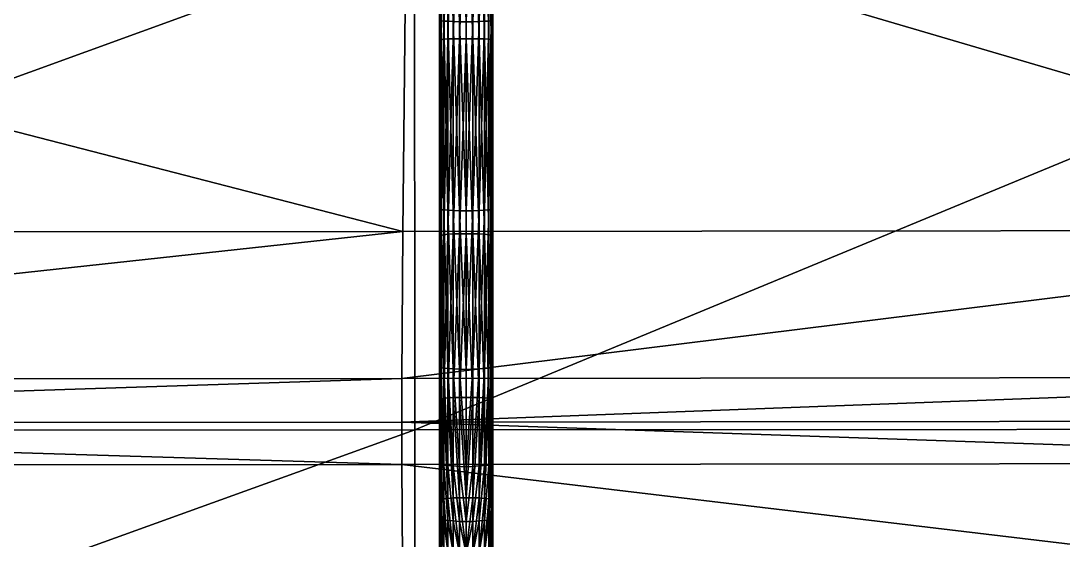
# Model space of a CAD drawing. Header units: centimetres. Extents: x -26.1 to 26.1, y -24.6 to 24.6.
# Drawn here: x 3.809 to 7.774, y 1.459 to 3.433 of the extents above; entities that cross this region are included whole.
import ezdxf

# ---------------------------------------------------------------- set-up
doc = ezdxf.new("R2010")
doc.units = ezdxf.units.CM
doc.layers.get('0').update_dxf_attribs({"true_color": 0x8d073a})

msp = doc.modelspace()

# ---------------------------------------------------------------- meshes
at = {"color": 214, "true_color": 0x911cb1}
mesh = msp.add_polyface(dxfattribs=at)
corners = [(3.2658, 0.6707, -37.6898), (3.1461, 1.4574, -37.3458), (3.1463, 1.455, -36.251), (3.2667, 0.6666, -36.4981), (3.109, 1.4538, -35.215), (3.2263, 0.6627, -35.3713), (3.0618, 2.6372, -37.0099), (3.0223, 4.3257, -36.7438), (3.0223, 4.3253, -35.8644), (3.0618, 2.6361, -36.0225), (2.9918, 4.3264, -35.0303), (3.0281, 2.6364, -35.0873), (2.8979, 4.3311, -34.2898), (2.9243, 2.6397, -34.2593), (2.9941, 1.4537, -34.2996), (3.1015, 0.6556, -34.3769), (2.7499, 1.4562, -33.5592), (3.0361, 6.6385, -36.6095), (3.0361, 6.6386, -35.8286), (3.0077, 6.6403, -35.0863), (2.9199, 6.646, -34.4248), (13.3301, 1.1504, -35.9163), (13.3254, 1.148, -36.6099), (10.7913, 0.4914, -36.6095), (13.3413, 1.1255, -35.252), (10.7913, 0.4913, -35.8285), (13.3665, 1.043, -34.6507), (13.4206, 0.8633, -34.1491), (15.9466, 1.5631, -34.4702), (15.8973, 1.746, -34.9557), (15.8531, 1.8499, -36.1289), (15.8732, 1.8296, -35.5248), (2.9589, 1.4349, -36.2549), (2.9589, 1.4349, -37.3458), (3.0822, 0.6276, -37.6898), (2.922, 1.4359, -35.2321), (3.0822, 0.6276, -36.5019), (3.0418, 0.6269, -35.3883), (2.8735, 2.6277, -36.0264), (2.8735, 2.6277, -37.0099), (2.8403, 2.6291, -35.1044), (2.9206, 0.6249, -34.423), (2.8112, 1.4387, -34.3457), (15.9412, 1.5698, -35.0097), (13.4094, 0.866, -34.7022), (13.3886, 0.9438, -35.2714), (15.9051, 1.6686, -36.1327), (13.3787, 0.9682, -35.9204), (13.3743, 0.9658, -36.6094), (15.923, 1.6487, -35.5453), (2.8338, 4.3238, -36.7438), (15.8873, 1.6591, -36.746)]
mesh.append_faces([[corners[k] for k in face] for face in [(0, 1, 2), (2, 3, 0), (3, 2, 4), (4, 5, 3), (6, 7, 8), (8, 9, 6), (9, 8, 10), (10, 11, 9), (1, 6, 9), (9, 2, 1), (2, 9, 11), (11, 4, 2), (12, 13, 11), (11, 10, 12), (13, 14, 4), (4, 11, 13), (15, 14, 16), (14, 15, 5), (5, 4, 14), (7, 17, 18), (18, 8, 7), (19, 10, 8), (20, 12, 10), (21, 22, 23), (24, 21, 25), (26, 27, 28), (24, 26, 29), (22, 21, 30), (21, 24, 31), (32, 33, 34), (35, 32, 36), (36, 37, 35), (38, 39, 33), (33, 32, 38), (32, 35, 40), (37, 41, 42), (42, 35, 37), (43, 44, 45), (46, 47, 48), (49, 45, 47), (34, 33, 1), (1, 0, 34), (39, 50, 7), (7, 6, 39), (33, 39, 6), (6, 1, 33), (17, 7, 50), (51, 48, 22)]], dxfattribs={"vtx2": -1, "color": 214})
at = {"color": 173, "true_color": 0x5858e1}
mesh = msp.add_polyface(dxfattribs=at)
corners = [(9.888, -3.734, -3.7893), (9.8879, -1.8673, -3.8675), (13.1943, -1.8645, -3.7645), (9.8874, 0.0023, -3.9629), (13.1939, 0.0045, -3.8636), (9.8863, 1.88, -4.0727), (13.1931, 1.8814, -3.981), (9.8847, 3.771, -4.194), (13.1917, 3.7715, -4.115), (9.8826, 5.6145, -4.3054), (13.19, 5.6141, -4.242), (5.2742, -0.1236, -3.2741), (9.8313, -0.1189, -3.1445), (9.8099, 1.2043, -3.2448), (5.2621, 1.1995, -3.3697), (0.0923, -0.1263, -3.3464), (0.0923, 1.1969, -3.4393), (0.0923, -1.8371, -3.2645), (5.2823, -1.8345, -3.1897), (9.8456, -1.8298, -3.0554), (5.308, -0.0005, -4.0921), (5.3074, 1.8781, -4.192), (5.3083, -1.8708, -4.0016), (0.0923, -1.8728, -4.0764), (0.0923, -0.0021, -4.1641), (0.0923, 1.8771, -4.2585), (13.1553, -1.8263, -2.9519), (9.8307, -3.5399, -2.9857), (13.1137, 1.208, -3.1484), (13.1388, -0.1152, -3.0445), (13.141, 3.98, -3.3176), (9.8342, 3.9754, -3.3954), (9.8108, 2.6376, -3.3327), (5.2586, 2.0734, -3.489), (9.8035, 2.0788, -3.3684), (5.2627, 2.6317, -3.4475), (0.0923, 2.0704, -3.5562), (0.0923, 2.6283, -3.5115), (0.0923, 1.9048, -3.596), (5.2589, 1.9074, -3.5279), (9.8038, 1.9121, -3.4059), (13.105, 1.7545, -3.2535), (9.8033, 1.751, -3.3483), (13.1048, 1.9157, -3.3117), (13.1052, 2.0827, -3.2754), (13.1144, 2.6421, -3.2441), (5.2738, -3.5443, -3.1214), (0.0923, 5.6358, -3.6237), (0.0923, 3.9661, -3.5527), (5.276, 3.9694, -3.4964), (5.2857, 5.639, -3.5775), (5.3063, 3.7703, -4.2968), (0.0923, 3.77, -4.3541), (5.305, 5.6149, -4.3878), (0.0923, 5.6152, -4.4339), (5.2585, 1.7463, -3.4712), (0.0923, 1.7437, -3.5397)]
mesh.append_faces([[corners[k] for k in face] for face in [(0, 1, 2), (1, 3, 4), (3, 5, 6), (5, 7, 8), (7, 9, 10), (11, 12, 13), (13, 14, 11), (15, 11, 14), (14, 16, 15), (11, 15, 17), (17, 18, 11), (12, 11, 18), (18, 19, 12), (20, 21, 5), (5, 3, 20), (22, 20, 3), (3, 1, 22), (20, 22, 23), (23, 24, 20), (21, 20, 24), (24, 25, 21), (26, 19, 27), (28, 13, 12), (29, 12, 19), (30, 31, 32), (33, 34, 32), (32, 35, 33), (36, 33, 35), (35, 37, 36), (33, 36, 38), (38, 39, 33), (34, 33, 39), (39, 40, 34), (41, 42, 13), (42, 41, 43), (43, 40, 42), (34, 44, 45), (45, 32, 34), (44, 34, 40), (40, 43, 44), (46, 18, 17), (27, 19, 18), (47, 48, 49), (35, 49, 48), (48, 37, 35), (49, 35, 32), (32, 31, 49), (50, 49, 31), (51, 21, 25), (25, 52, 51), (53, 51, 52), (52, 54, 53), (51, 53, 9), (9, 7, 51), (21, 51, 7), (7, 5, 21), (55, 39, 38), (38, 56, 55), (14, 55, 56), (56, 16, 14), (55, 14, 13), (13, 42, 55), (39, 55, 42), (42, 40, 39)]], dxfattribs={"vtx2": -1, "color": 173})
at = {"color": 224, "true_color": 0x8a086e}
mesh = msp.add_polyface(dxfattribs=at)
corners = [(5.4178, 3.3627, -9.9595), (5.4178, 4.1049, -9.9595), (5.4337, 4.1058, -9.9644), (5.4337, 3.364, -9.9644), (5.4543, 4.1062, -9.9668), (5.4782, 3.3649, -9.9676), (5.4782, 4.1063, -9.9676), (5.5036, 4.1063, -9.9676), (5.4543, 3.3647, -9.9668), (5.4019, 3.4219, -8.6085), (5.4019, 4.1425, -8.6076), (5.4019, 4.1364, -8.7813), (5.4019, 3.4123, -8.7827), (5.4019, 4.1291, -8.9884), (5.4019, 3.3893, -9.2001), (5.4019, 4.1218, -9.1976), (5.4019, 4.1155, -9.3779), (5.4019, 3.4009, -8.9903), (5.4178, 3.432, -8.4045), (5.4178, 4.1489, -8.4044), (5.4083, 4.149, -8.4122), (5.4083, 3.4322, -8.4124), (5.4035, 4.1483, -8.4384), (5.4019, 3.4279, -8.499), (5.4019, 4.1463, -8.4984), (5.4035, 3.4311, -8.4387), (5.4019, 4.7232, -9.8815), (5.4019, 4.1001, -9.882), (5.4019, 4.1006, -9.8354), (5.4019, 4.7234, -9.8344), (5.4019, 4.1019, -9.781), (5.4019, 3.3579, -9.7828), (5.4019, 3.3634, -9.6744), (5.4019, 4.1053, -9.6714), (5.4019, 4.1036, -9.7244), (5.4019, 3.3606, -9.7269), (5.4337, 3.4312, -8.3998), (5.4337, 4.1484, -8.3998), (5.4543, 3.4301, -8.3974), (5.4543, 4.1477, -8.3974), (5.5036, 3.4287, -8.3967), (5.5036, 4.1468, -8.3967), (5.4782, 4.1471, -8.3967), (5.4782, 3.4291, -8.3967), (5.4083, 3.3604, -9.9514), (5.4083, 4.1035, -9.9514), (5.4035, 3.358, -9.9376), (5.4035, 4.1019, -9.9375), (5.4019, 4.7235, -9.915), (5.4019, 4.1007, -9.9152), (5.4019, 3.356, -9.9155), (5.4019, 3.3657, -9.6309), (5.4019, 4.1068, -9.6275), (5.4019, 3.3685, -9.579), (5.4019, 4.1086, -9.5756), (5.4019, 3.3794, -9.3809), (5.4019, 4.1113, -9.4981), (5.4019, 3.3728, -9.5014), (5.529, 4.1063, -9.9676), (5.529, 3.3649, -9.9676), (5.5528, 4.1062, -9.9668), (5.5528, 3.3647, -9.9668), (5.5735, 4.1058, -9.9644), (5.5893, 4.1049, -9.9595), (5.5893, 3.3627, -9.9595), (5.5735, 3.364, -9.9644), (5.6052, 4.1155, -9.3779), (5.6052, 4.1218, -9.1976), (5.6052, 3.3893, -9.2001), (5.6052, 4.1291, -8.9884), (5.6052, 3.4009, -8.9903), (5.6052, 4.1364, -8.7813), (5.6052, 4.1425, -8.6076), (5.6052, 3.4219, -8.6085), (5.6052, 3.4123, -8.7827), (5.6052, 4.1463, -8.4984), (5.6052, 3.4279, -8.499), (5.6036, 4.1483, -8.4384), (5.6036, 3.4311, -8.4387), (5.5989, 4.149, -8.4122), (5.5893, 4.1489, -8.4044), (5.5893, 3.432, -8.4045), (5.5989, 3.4322, -8.4124), (5.6052, 4.1006, -9.8354), (5.6052, 4.1001, -9.882), (5.6052, 4.7232, -9.8815), (5.6052, 3.3559, -9.8366), (5.6052, 4.1019, -9.781), (5.6052, 3.3579, -9.7828), (5.6052, 4.1036, -9.7244), (5.6052, 4.1053, -9.6714), (5.6052, 3.3634, -9.6744), (5.6052, 3.3606, -9.7269), (5.5735, 4.1484, -8.3998), (5.5735, 3.4312, -8.3998), (5.5528, 4.1477, -8.3974), (5.5528, 3.4301, -8.3974), (5.529, 4.1471, -8.3967), (5.529, 3.4291, -8.3967), (5.5989, 4.1035, -9.9514), (5.5989, 3.3604, -9.9514), (5.6036, 4.1019, -9.9375), (5.6036, 3.358, -9.9376), (5.6052, 4.1007, -9.9152), (5.6052, 4.7235, -9.915), (5.6052, 3.356, -9.9155), (5.6052, 4.1068, -9.6275), (5.6052, 3.3657, -9.6309), (5.6052, 4.1086, -9.5756), (5.6052, 3.3685, -9.579), (5.6052, 4.1113, -9.4981), (5.6052, 3.3794, -9.3809), (5.6052, 3.3728, -9.5014)]
mesh.append_faces([[corners[k] for k in face] for face in [(0, 1, 2), (3, 2, 4), (5, 6, 7), (8, 4, 6), (9, 10, 11), (12, 11, 13), (14, 15, 16), (17, 13, 15), (18, 19, 20), (21, 20, 22), (23, 24, 10), (25, 22, 24), (26, 27, 28), (29, 28, 30), (31, 30, 28), (32, 33, 34), (35, 34, 30), (36, 37, 19), (38, 39, 37), (40, 41, 42), (43, 42, 39), (44, 45, 1), (46, 47, 45), (48, 49, 27), (50, 49, 47), (51, 52, 33), (53, 54, 52), (55, 16, 56), (57, 56, 54), (7, 58, 59), (58, 60, 61), (62, 63, 64), (60, 62, 65), (66, 67, 68), (67, 69, 70), (71, 72, 73), (69, 71, 74), (72, 75, 76), (75, 77, 78), (79, 80, 81), (77, 79, 82), (83, 84, 85), (84, 83, 86), (83, 87, 88), (89, 90, 91), (87, 89, 92), (80, 93, 94), (93, 95, 96), (97, 41, 40), (95, 97, 98), (63, 99, 100), (99, 101, 102), (84, 103, 104), (101, 103, 105), (90, 106, 107), (106, 108, 109), (110, 66, 111), (108, 110, 112)]], dxfattribs={"vtx2": -1, "color": 224})
mesh = msp.add_polyface(dxfattribs=at)
corners = [(5.4337, 4.1058, -9.9644), (5.4337, 3.364, -9.9644), (5.4178, 3.3627, -9.9595), (5.4543, 4.1062, -9.9668), (5.4543, 3.3647, -9.9668), (5.5036, 4.1063, -9.9676), (5.5036, 3.3649, -9.9676), (5.4782, 3.3649, -9.9676), (5.4782, 4.1063, -9.9676), (5.4019, 4.1364, -8.7813), (5.4019, 3.4123, -8.7827), (5.4019, 3.4219, -8.6085), (5.4019, 4.1291, -8.9884), (5.4019, 3.4009, -8.9903), (5.4019, 4.1155, -9.3779), (5.4019, 3.3794, -9.3809), (5.4019, 3.3893, -9.2001), (5.4019, 4.1218, -9.1976), (5.4083, 4.149, -8.4122), (5.4083, 3.4322, -8.4124), (5.4178, 3.432, -8.4045), (5.4035, 4.1483, -8.4384), (5.4035, 3.4311, -8.4387), (5.4019, 4.1425, -8.6076), (5.4019, 3.4279, -8.499), (5.4019, 4.1463, -8.4984), (5.4019, 3.3559, -9.8366), (5.4019, 4.1006, -9.8354), (5.4019, 4.1001, -9.882), (5.4019, 3.355, -9.8827), (5.4019, 3.3579, -9.7828), (5.4019, 4.1036, -9.7244), (5.4019, 3.3606, -9.7269), (5.4019, 3.3634, -9.6744), (5.4019, 4.1019, -9.781), (5.4178, 4.1489, -8.4044), (5.4337, 3.4312, -8.3998), (5.4337, 4.1484, -8.3998), (5.4543, 3.4301, -8.3974), (5.4782, 4.1471, -8.3967), (5.4782, 3.4291, -8.3967), (5.5036, 3.4287, -8.3967), (5.4543, 4.1477, -8.3974), (5.4178, 4.1049, -9.9595), (5.4083, 3.3604, -9.9514), (5.4083, 4.1035, -9.9514), (5.4035, 3.358, -9.9376), (5.4019, 4.1007, -9.9152), (5.4019, 3.356, -9.9155), (5.4035, 4.1019, -9.9375), (5.4019, 4.1053, -9.6714), (5.4019, 3.3657, -9.6309), (5.4019, 4.1068, -9.6275), (5.4019, 3.3685, -9.579), (5.4019, 4.1113, -9.4981), (5.4019, 3.3728, -9.5014), (5.4019, 4.1086, -9.5756), (5.529, 3.3649, -9.9676), (5.5528, 3.3647, -9.9668), (5.529, 4.1063, -9.9676), (5.5893, 3.3627, -9.9595), (5.5735, 3.364, -9.9644), (5.5735, 4.1058, -9.9644), (5.5528, 4.1062, -9.9668), (5.6052, 3.3893, -9.2001), (5.6052, 3.3794, -9.3809), (5.6052, 4.1155, -9.3779), (5.6052, 3.4009, -8.9903), (5.6052, 4.1218, -9.1976), (5.6052, 3.4219, -8.6085), (5.6052, 3.4123, -8.7827), (5.6052, 4.1364, -8.7813), (5.6052, 4.1291, -8.9884), (5.6052, 3.4279, -8.499), (5.6052, 4.1425, -8.6076), (5.6036, 3.4311, -8.4387), (5.6052, 4.1463, -8.4984), (5.5893, 3.432, -8.4045), (5.5989, 3.4322, -8.4124), (5.5989, 4.149, -8.4122), (5.6036, 4.1483, -8.4384), (5.6052, 3.3559, -9.8366), (5.6052, 3.355, -9.8827), (5.6052, 4.1001, -9.882), (5.6052, 3.3579, -9.7828), (5.6052, 4.1006, -9.8354), (5.6052, 3.3634, -9.6744), (5.6052, 3.3606, -9.7269), (5.6052, 4.1036, -9.7244), (5.6052, 4.1019, -9.781), (5.5735, 3.4312, -8.3998), (5.5893, 4.1489, -8.4044), (5.5528, 3.4301, -8.3974), (5.5735, 4.1484, -8.3998), (5.529, 3.4291, -8.3967), (5.529, 4.1471, -8.3967), (5.5528, 4.1477, -8.3974), (5.5989, 3.3604, -9.9514), (5.5893, 4.1049, -9.9595), (5.6036, 3.358, -9.9376), (5.5989, 4.1035, -9.9514), (5.6052, 3.356, -9.9155), (5.6052, 4.1007, -9.9152), (5.6036, 4.1019, -9.9375), (5.6052, 3.3657, -9.6309), (5.6052, 4.1053, -9.6714), (5.6052, 3.3685, -9.579), (5.6052, 4.1068, -9.6275), (5.6052, 3.3728, -9.5014), (5.6052, 4.1113, -9.4981), (5.6052, 4.1086, -9.5756)]
mesh.append_faces([[corners[k] for k in face] for face in [(0, 1, 2), (3, 4, 1), (5, 6, 7), (8, 7, 4), (9, 10, 11), (12, 13, 10), (14, 15, 16), (17, 16, 13), (18, 19, 20), (21, 22, 19), (23, 11, 24), (25, 24, 22), (26, 27, 28), (28, 29, 26), (27, 26, 30), (31, 32, 33), (34, 30, 32), (35, 20, 36), (37, 36, 38), (39, 40, 41), (42, 38, 40), (43, 2, 44), (45, 44, 46), (47, 48, 29), (29, 28, 47), (49, 46, 48), (50, 33, 51), (52, 51, 53), (54, 55, 15), (56, 53, 55), (57, 6, 5), (58, 57, 59), (60, 61, 62), (61, 58, 63), (64, 65, 66), (67, 64, 68), (69, 70, 71), (70, 67, 72), (73, 69, 74), (75, 73, 76), (77, 78, 79), (78, 75, 80), (81, 82, 83), (84, 81, 85), (86, 87, 88), (87, 84, 89), (90, 77, 91), (92, 90, 93), (41, 94, 95), (94, 92, 96), (97, 60, 98), (99, 97, 100), (82, 101, 102), (102, 83, 82), (101, 99, 103), (104, 86, 105), (106, 104, 107), (65, 108, 109), (108, 106, 110)]], dxfattribs={"vtx2": -1, "color": 224})
mesh = msp.add_polyface(dxfattribs=at)
corners = [(5.4178, 2.6197, -9.9595), (5.4178, 3.3627, -9.9595), (5.4337, 3.364, -9.9644), (5.4337, 2.6216, -9.9644), (5.4543, 3.3647, -9.9668), (5.4782, 2.6228, -9.9676), (5.4782, 3.3649, -9.9676), (5.5036, 3.3649, -9.9676), (5.4543, 2.6225, -9.9668), (5.4019, 2.7006, -8.6094), (5.4019, 3.4219, -8.6085), (5.4019, 3.4123, -8.7827), (5.4019, 2.6875, -8.7841), (5.4019, 3.4009, -8.9903), (5.4019, 2.6562, -9.2026), (5.4019, 3.3893, -9.2001), (5.4019, 3.3794, -9.3809), (5.4019, 2.6719, -8.9923), (5.4083, 3.4322, -8.4124), (5.4083, 2.7148, -8.4125), (5.4178, 2.7145, -8.4046), (5.4178, 3.432, -8.4045), (5.4035, 3.4311, -8.4387), (5.4019, 2.7089, -8.4995), (5.4019, 3.4279, -8.499), (5.4035, 2.7133, -8.439), (5.4019, 2.6104, -9.8378), (5.4019, 3.3559, -9.8366), (5.4019, 3.355, -9.8827), (5.4019, 2.6132, -9.7847), (5.4019, 3.3579, -9.7828), (5.4019, 2.6207, -9.6775), (5.4019, 3.3634, -9.6744), (5.4019, 3.3606, -9.7269), (5.4019, 2.6169, -9.7295), (5.4337, 2.7133, -8.3998), (5.4337, 3.4312, -8.3998), (5.4543, 2.7118, -8.3975), (5.4543, 3.4301, -8.3974), (5.5036, 2.7099, -8.3967), (5.5036, 3.4287, -8.3967), (5.4782, 3.4291, -8.3967), (5.4782, 2.7105, -8.3967), (5.4083, 2.6167, -9.9514), (5.4083, 3.3604, -9.9514), (5.4035, 2.6133, -9.9377), (5.4035, 3.358, -9.9376), (5.4019, 2.6093, -9.8833), (5.4019, 3.356, -9.9155), (5.4019, 2.6106, -9.9158), (5.4019, 2.6239, -9.6342), (5.4019, 3.3657, -9.6309), (5.4019, 2.6277, -9.5824), (5.4019, 3.3685, -9.579), (5.4019, 2.6426, -9.3839), (5.4019, 3.3728, -9.5014), (5.4019, 2.6335, -9.5047), (5.5735, 3.364, -9.9644), (5.5893, 3.3627, -9.9595), (5.5893, 2.6197, -9.9595), (5.5528, 3.3647, -9.9668), (5.5735, 2.6216, -9.9644), (5.529, 3.3649, -9.9676), (5.529, 2.6228, -9.9676), (5.5528, 2.6225, -9.9668), (5.6052, 3.4123, -8.7827), (5.6052, 3.4219, -8.6085), (5.6052, 2.7006, -8.6094), (5.6052, 3.4009, -8.9903), (5.6052, 2.6875, -8.7841), (5.6052, 3.3794, -9.3809), (5.6052, 3.3893, -9.2001), (5.6052, 2.6562, -9.2026), (5.6052, 2.6719, -8.9923), (5.5989, 3.4322, -8.4124), (5.5893, 3.432, -8.4045), (5.5893, 2.7145, -8.4046), (5.5989, 2.7148, -8.4125), (5.6036, 3.4311, -8.4387), (5.6052, 3.4279, -8.499), (5.6052, 2.7089, -8.4995), (5.6036, 2.7133, -8.439), (5.6052, 3.3606, -9.7269), (5.6052, 3.3634, -9.6744), (5.6052, 2.6207, -9.6775), (5.6052, 3.3579, -9.7828), (5.6052, 2.6169, -9.7295), (5.6052, 3.355, -9.8827), (5.6052, 3.3559, -9.8366), (5.6052, 2.6104, -9.8378), (5.6052, 2.6132, -9.7847), (5.529, 3.4291, -8.3967), (5.5528, 3.4301, -8.3974), (5.529, 2.7105, -8.3967), (5.5735, 3.4312, -8.3998), (5.5735, 2.7133, -8.3998), (5.5528, 2.7118, -8.3975), (5.6052, 3.356, -9.9155), (5.6052, 2.6093, -9.8833), (5.6036, 3.358, -9.9376), (5.6052, 2.6106, -9.9158), (5.5989, 3.3604, -9.9514), (5.5989, 2.6167, -9.9514), (5.6036, 2.6133, -9.9377), (5.6052, 3.3728, -9.5014), (5.6052, 2.6426, -9.3839), (5.6052, 3.3685, -9.579), (5.6052, 2.6335, -9.5047), (5.6052, 3.3657, -9.6309), (5.6052, 2.6239, -9.6342), (5.6052, 2.6277, -9.5824)]
mesh.append_faces([[corners[k] for k in face] for face in [(0, 1, 2), (3, 2, 4), (5, 6, 7), (8, 4, 6), (9, 10, 11), (12, 11, 13), (14, 15, 16), (17, 13, 15), (18, 19, 20), (20, 21, 18), (19, 18, 22), (23, 24, 10), (25, 22, 24), (26, 27, 28), (29, 30, 27), (31, 32, 33), (34, 33, 30), (35, 36, 21), (37, 38, 36), (39, 40, 41), (42, 41, 38), (43, 44, 1), (45, 46, 44), (47, 28, 48), (49, 48, 46), (50, 51, 32), (52, 53, 51), (54, 16, 55), (56, 55, 53), (57, 58, 59), (60, 57, 61), (7, 62, 63), (62, 60, 64), (65, 66, 67), (68, 65, 69), (70, 71, 72), (71, 68, 73), (74, 75, 76), (76, 77, 74), (78, 74, 77), (66, 79, 80), (79, 78, 81), (82, 83, 84), (85, 82, 86), (87, 88, 89), (88, 85, 90), (91, 40, 39), (92, 91, 93), (75, 94, 95), (94, 92, 96), (97, 87, 98), (99, 97, 100), (58, 101, 102), (101, 99, 103), (104, 70, 105), (106, 104, 107), (83, 108, 109), (108, 106, 110)]], dxfattribs={"vtx2": -1, "color": 224})
mesh = msp.add_polyface(dxfattribs=at)
corners = [(5.4337, 3.364, -9.9644), (5.4337, 2.6216, -9.9644), (5.4178, 2.6197, -9.9595), (5.4543, 3.3647, -9.9668), (5.4543, 2.6225, -9.9668), (5.5036, 3.3649, -9.9676), (5.5036, 2.6228, -9.9676), (5.4782, 2.6228, -9.9676), (5.4782, 3.3649, -9.9676), (5.4019, 3.4123, -8.7827), (5.4019, 2.6875, -8.7841), (5.4019, 2.7006, -8.6094), (5.4019, 3.4009, -8.9903), (5.4019, 2.6719, -8.9923), (5.4019, 3.3794, -9.3809), (5.4019, 2.6426, -9.3839), (5.4019, 2.6562, -9.2026), (5.4019, 3.3893, -9.2001), (5.4178, 2.113, -8.4047), (5.4178, 2.7145, -8.4046), (5.4083, 2.7148, -8.4125), (5.4083, 2.1134, -8.4127), (5.4035, 2.7133, -8.439), (5.4035, 3.4311, -8.4387), (5.4019, 3.4219, -8.6085), (5.4019, 2.7089, -8.4995), (5.4019, 3.4279, -8.499), (5.4019, 3.355, -9.8827), (5.4019, 2.6093, -9.8833), (5.4019, 2.6104, -9.8378), (5.4019, 3.3559, -9.8366), (5.4019, 2.6132, -9.7847), (5.4019, 3.3606, -9.7269), (5.4019, 2.6169, -9.7295), (5.4019, 2.6207, -9.6775), (5.4019, 3.3579, -9.7828), (5.4178, 3.432, -8.4045), (5.4337, 2.7133, -8.3998), (5.4337, 3.4312, -8.3998), (5.4543, 2.7118, -8.3975), (5.4782, 3.4291, -8.3967), (5.4782, 2.7105, -8.3967), (5.5036, 2.7099, -8.3967), (5.4543, 3.4301, -8.3974), (5.4178, 3.3627, -9.9595), (5.4083, 2.6167, -9.9514), (5.4083, 3.3604, -9.9514), (5.4035, 2.6133, -9.9377), (5.4019, 3.356, -9.9155), (5.4019, 2.6106, -9.9158), (5.4035, 3.358, -9.9376), (5.4019, 3.3634, -9.6744), (5.4019, 2.6239, -9.6342), (5.4019, 3.3657, -9.6309), (5.4019, 2.6277, -9.5824), (5.4019, 3.3728, -9.5014), (5.4019, 2.6335, -9.5047), (5.4019, 3.3685, -9.579), (5.5893, 2.6197, -9.9595), (5.5735, 2.6216, -9.9644), (5.5735, 3.364, -9.9644), (5.5528, 2.6225, -9.9668), (5.5528, 3.3647, -9.9668), (5.529, 2.6228, -9.9676), (5.529, 3.3649, -9.9676), (5.6052, 2.7006, -8.6094), (5.6052, 2.6875, -8.7841), (5.6052, 3.4123, -8.7827), (5.6052, 2.6719, -8.9923), (5.6052, 3.4009, -8.9903), (5.6052, 2.6562, -9.2026), (5.6052, 2.6426, -9.3839), (5.6052, 3.3794, -9.3809), (5.6052, 3.3893, -9.2001), (5.5989, 2.7148, -8.4125), (5.5893, 2.7145, -8.4046), (5.5893, 2.113, -8.4047), (5.6036, 2.7133, -8.439), (5.5989, 2.1134, -8.4127), (5.6036, 3.4311, -8.4387), (5.6052, 2.7089, -8.4995), (5.6052, 3.4219, -8.6085), (5.6052, 3.4279, -8.499), (5.6052, 2.6207, -9.6775), (5.6052, 2.6169, -9.7295), (5.6052, 3.3606, -9.7269), (5.6052, 2.6132, -9.7847), (5.6052, 3.3579, -9.7828), (5.6052, 2.6104, -9.8378), (5.6052, 2.6093, -9.8833), (5.6052, 3.355, -9.8827), (5.6052, 3.3559, -9.8366), (5.529, 2.7105, -8.3967), (5.529, 3.4291, -8.3967), (5.5528, 2.7118, -8.3975), (5.5528, 3.4301, -8.3974), (5.5735, 2.7133, -8.3998), (5.5735, 2.1116, -8.3999), (5.5893, 3.432, -8.4045), (5.5735, 3.4312, -8.3998), (5.6052, 2.6106, -9.9158), (5.6052, 3.356, -9.9155), (5.6036, 2.6133, -9.9377), (5.6036, 3.358, -9.9376), (5.5989, 2.6167, -9.9514), (5.5893, 3.3627, -9.9595), (5.5989, 3.3604, -9.9514), (5.6052, 2.6335, -9.5047), (5.6052, 3.3728, -9.5014), (5.6052, 2.6277, -9.5824), (5.6052, 3.3685, -9.579), (5.6052, 2.6239, -9.6342), (5.6052, 3.3634, -9.6744), (5.6052, 3.3657, -9.6309)]
mesh.append_faces([[corners[k] for k in face] for face in [(0, 1, 2), (3, 4, 1), (5, 6, 7), (8, 7, 4), (9, 10, 11), (12, 13, 10), (14, 15, 16), (17, 16, 13), (18, 19, 20), (21, 20, 22), (23, 22, 20), (24, 11, 25), (26, 25, 22), (27, 28, 29), (30, 29, 31), (32, 33, 34), (35, 31, 33), (36, 19, 37), (38, 37, 39), (40, 41, 42), (43, 39, 41), (44, 2, 45), (46, 45, 47), (48, 49, 28), (50, 47, 49), (51, 34, 52), (53, 52, 54), (55, 56, 15), (57, 54, 56), (58, 59, 60), (59, 61, 62), (63, 6, 5), (61, 63, 64), (65, 66, 67), (66, 68, 69), (70, 71, 72), (68, 70, 73), (74, 75, 76), (77, 74, 78), (74, 77, 79), (80, 65, 81), (77, 80, 82), (83, 84, 85), (84, 86, 87), (88, 89, 90), (86, 88, 91), (42, 92, 93), (92, 94, 95), (75, 96, 97), (96, 75, 98), (94, 96, 99), (89, 100, 101), (100, 102, 103), (104, 58, 105), (102, 104, 106), (71, 107, 108), (107, 109, 110), (111, 83, 112), (109, 111, 113)]], dxfattribs={"vtx2": -1, "color": 224})
mesh = msp.add_polyface(dxfattribs=at)
corners = [(5.4178, 1.997, -9.9596), (5.4178, 2.6197, -9.9595), (5.4337, 2.6216, -9.9644), (5.4337, 1.9992, -9.9644), (5.4543, 2.6225, -9.9668), (5.4782, 2.0007, -9.9676), (5.4782, 2.6228, -9.9676), (5.5036, 2.6228, -9.9676), (5.4543, 2.0003, -9.9668), (5.4019, 2.096, -8.6101), (5.4019, 2.7006, -8.6094), (5.4019, 2.6875, -8.7841), (5.4019, 2.08, -8.7852), (5.4019, 2.6719, -8.9923), (5.4019, 2.0416, -9.2047), (5.4019, 2.6562, -9.2026), (5.4019, 2.6426, -9.3839), (5.4019, 2.0609, -8.9939), (5.4083, 2.7148, -8.4125), (5.4083, 2.1134, -8.4127), (5.4178, 2.113, -8.4047), (5.4035, 2.7133, -8.439), (5.4035, 2.1115, -8.4393), (5.4019, 2.1061, -8.5), (5.4019, 2.7089, -8.4995), (5.4019, 1.9856, -9.8388), (5.4019, 2.6104, -9.8378), (5.4019, 2.6093, -9.8833), (5.4019, 1.989, -9.7863), (5.4019, 2.6132, -9.7847), (5.4019, 1.9981, -9.6801), (5.4019, 2.6207, -9.6775), (5.4019, 2.6169, -9.7295), (5.4019, 1.9935, -9.7316), (5.4337, 2.1116, -8.3999), (5.4337, 2.7133, -8.3998), (5.4178, 2.7145, -8.4046), (5.4543, 2.1098, -8.3975), (5.4543, 2.7118, -8.3975), (5.5036, 2.1074, -8.3967), (5.5036, 2.7099, -8.3967), (5.4782, 2.7105, -8.3967), (5.4782, 2.1081, -8.3967), (5.4083, 1.9932, -9.9515), (5.4083, 2.6167, -9.9514), (5.4035, 1.9891, -9.9377), (5.4035, 2.6133, -9.9377), (5.4019, 1.9842, -9.8838), (5.4019, 2.6106, -9.9158), (5.4019, 1.9857, -9.916), (5.4019, 2.002, -9.637), (5.4019, 2.6239, -9.6342), (5.4019, 2.0067, -9.5853), (5.4019, 2.6277, -9.5824), (5.4019, 2.025, -9.3864), (5.4019, 2.6335, -9.5047), (5.4019, 2.0139, -9.5074), (5.5735, 2.6216, -9.9644), (5.5893, 2.6197, -9.9595), (5.5893, 1.997, -9.9596), (5.5528, 2.6225, -9.9668), (5.5735, 1.9992, -9.9644), (5.529, 2.6228, -9.9676), (5.529, 2.0007, -9.9676), (5.5528, 2.0003, -9.9668), (5.6052, 2.6875, -8.7841), (5.6052, 2.7006, -8.6094), (5.6052, 2.096, -8.6101), (5.6052, 2.6719, -8.9923), (5.6052, 2.08, -8.7852), (5.6052, 2.6426, -9.3839), (5.6052, 2.6562, -9.2026), (5.6052, 2.0416, -9.2047), (5.6052, 2.0609, -8.9939), (5.5893, 2.113, -8.4047), (5.5989, 2.1134, -8.4127), (5.5989, 2.7148, -8.4125), (5.6036, 2.1115, -8.4393), (5.6036, 2.7133, -8.439), (5.6052, 2.7089, -8.4995), (5.6052, 2.1061, -8.5), (5.6052, 2.6169, -9.7295), (5.6052, 2.6207, -9.6775), (5.6052, 1.9981, -9.6801), (5.6052, 2.6132, -9.7847), (5.6052, 1.9935, -9.7316), (5.6052, 2.6093, -9.8833), (5.6052, 2.6104, -9.8378), (5.6052, 1.9856, -9.8388), (5.6052, 1.989, -9.7863), (5.529, 2.7105, -8.3967), (5.5528, 2.7118, -8.3975), (5.529, 2.1081, -8.3967), (5.5735, 2.1116, -8.3999), (5.5893, 2.7145, -8.4046), (5.5735, 2.7133, -8.3998), (5.5528, 2.1098, -8.3975), (5.6052, 2.6106, -9.9158), (5.6052, 1.9842, -9.8838), (5.6036, 2.6133, -9.9377), (5.6052, 1.9857, -9.916), (5.5989, 2.6167, -9.9514), (5.5989, 1.9932, -9.9515), (5.6036, 1.9891, -9.9377), (5.6052, 2.6335, -9.5047), (5.6052, 2.025, -9.3864), (5.6052, 2.6277, -9.5824), (5.6052, 2.0139, -9.5074), (5.6052, 2.6239, -9.6342), (5.6052, 2.002, -9.637), (5.6052, 2.0067, -9.5853)]
mesh.append_faces([[corners[k] for k in face] for face in [(0, 1, 2), (3, 2, 4), (5, 6, 7), (8, 4, 6), (9, 10, 11), (12, 11, 13), (14, 15, 16), (17, 13, 15), (18, 19, 20), (21, 22, 19), (23, 24, 10), (22, 21, 24), (25, 26, 27), (28, 29, 26), (30, 31, 32), (33, 32, 29), (34, 35, 36), (36, 20, 34), (37, 38, 35), (39, 40, 41), (42, 41, 38), (43, 44, 1), (45, 46, 44), (47, 27, 48), (49, 48, 46), (50, 51, 31), (52, 53, 51), (54, 16, 55), (56, 55, 53), (57, 58, 59), (60, 57, 61), (7, 62, 63), (62, 60, 64), (65, 66, 67), (68, 65, 69), (70, 71, 72), (71, 68, 73), (74, 75, 76), (75, 77, 78), (66, 79, 80), (79, 78, 77), (81, 82, 83), (84, 81, 85), (86, 87, 88), (87, 84, 89), (90, 40, 39), (91, 90, 92), (93, 74, 94), (95, 91, 96), (96, 93, 95), (97, 86, 98), (99, 97, 100), (58, 101, 102), (101, 99, 103), (104, 70, 105), (106, 104, 107), (82, 108, 109), (108, 106, 110)]], dxfattribs={"vtx2": -1, "color": 224})
mesh = msp.add_polyface(dxfattribs=at)
corners = [(5.4178, 1.7442, -8.4047), (5.4178, 2.113, -8.4047), (5.4083, 2.1134, -8.4127), (5.4083, 1.7446, -8.4127), (5.4035, 2.1115, -8.4393), (5.4035, 1.7426, -8.4394), (5.4019, 2.1061, -8.5), (5.4337, 1.7426, -8.3999), (5.4337, 2.1116, -8.3999), (5.4543, 1.7406, -8.3975), (5.4543, 2.1098, -8.3975), (5.4337, 2.6216, -9.9644), (5.4337, 1.9992, -9.9644), (5.4178, 1.997, -9.9596), (5.4543, 2.6225, -9.9668), (5.4543, 2.0003, -9.9668), (5.5036, 2.6228, -9.9676), (5.5036, 2.0007, -9.9676), (5.4782, 2.0007, -9.9676), (5.4782, 2.6228, -9.9676), (5.4019, 2.6875, -8.7841), (5.4019, 2.08, -8.7852), (5.4019, 2.096, -8.6101), (5.4019, 2.6719, -8.9923), (5.4019, 2.0609, -8.9939), (5.4019, 2.6426, -9.3839), (5.4019, 2.025, -9.3864), (5.4019, 2.0416, -9.2047), (5.4019, 2.6562, -9.2026), (5.4019, 2.7006, -8.6094), (5.4019, 2.7089, -8.4995), (5.4019, 2.6093, -9.8833), (5.4019, 1.9842, -9.8838), (5.4019, 1.9856, -9.8388), (5.4019, 2.6104, -9.8378), (5.4019, 1.989, -9.7863), (5.4019, 2.6169, -9.7295), (5.4019, 1.9935, -9.7316), (5.4019, 1.9981, -9.6801), (5.4019, 2.6132, -9.7847), (5.4337, 2.7133, -8.3998), (5.4782, 2.7105, -8.3967), (5.4782, 2.1081, -8.3967), (5.5036, 2.1074, -8.3967), (5.4543, 2.7118, -8.3975), (5.4178, 2.6197, -9.9595), (5.4083, 1.9932, -9.9515), (5.4083, 2.6167, -9.9514), (5.4035, 1.9891, -9.9377), (5.4019, 2.6106, -9.9158), (5.4019, 1.9857, -9.916), (5.4035, 2.6133, -9.9377), (5.4019, 2.6207, -9.6775), (5.4019, 2.002, -9.637), (5.4019, 2.6239, -9.6342), (5.4019, 2.0067, -9.5853), (5.4019, 2.6335, -9.5047), (5.4019, 2.0139, -9.5074), (5.4019, 2.6277, -9.5824), (5.6052, 2.1061, -8.5), (5.6036, 2.1115, -8.4393), (5.6036, 1.7426, -8.4394), (5.5989, 2.1134, -8.4127), (5.5893, 2.113, -8.4047), (5.5893, 1.7442, -8.4047), (5.5989, 1.7446, -8.4127), (5.5735, 2.1116, -8.3999), (5.5735, 1.7426, -8.3999), (5.5528, 2.1098, -8.3975), (5.5528, 1.7406, -8.3975), (5.5893, 1.997, -9.9596), (5.5735, 1.9992, -9.9644), (5.5735, 2.6216, -9.9644), (5.5528, 2.0003, -9.9668), (5.5528, 2.6225, -9.9668), (5.529, 2.0007, -9.9676), (5.529, 2.6228, -9.9676), (5.6052, 2.096, -8.6101), (5.6052, 2.08, -8.7852), (5.6052, 2.6875, -8.7841), (5.6052, 2.0609, -8.9939), (5.6052, 2.6719, -8.9923), (5.6052, 2.0416, -9.2047), (5.6052, 2.025, -9.3864), (5.6052, 2.6426, -9.3839), (5.6052, 2.6562, -9.2026), (5.6052, 2.7006, -8.6094), (5.6052, 2.7089, -8.4995), (5.6052, 1.9981, -9.6801), (5.6052, 1.9935, -9.7316), (5.6052, 2.6169, -9.7295), (5.6052, 1.989, -9.7863), (5.6052, 2.6132, -9.7847), (5.6052, 1.9856, -9.8388), (5.6052, 1.9842, -9.8838), (5.6052, 2.6093, -9.8833), (5.6052, 2.6104, -9.8378), (5.529, 2.1081, -8.3967), (5.529, 2.7105, -8.3967), (5.5528, 2.7118, -8.3975), (5.6052, 1.9857, -9.916), (5.6052, 2.6106, -9.9158), (5.6036, 1.9891, -9.9377), (5.6036, 2.6133, -9.9377), (5.5989, 1.9932, -9.9515), (5.5893, 2.6197, -9.9595), (5.5989, 2.6167, -9.9514), (5.6052, 2.0139, -9.5074), (5.6052, 2.6335, -9.5047), (5.6052, 2.0067, -9.5853), (5.6052, 2.6277, -9.5824), (5.6052, 2.002, -9.637), (5.6052, 2.6207, -9.6775), (5.6052, 2.6239, -9.6342)]
mesh.append_faces([[corners[k] for k in face] for face in [(0, 1, 2), (3, 2, 4), (5, 4, 6), (7, 8, 1), (9, 10, 8), (11, 12, 13), (14, 15, 12), (16, 17, 18), (19, 18, 15), (20, 21, 22), (23, 24, 21), (25, 26, 27), (28, 27, 24), (29, 22, 6), (30, 6, 4), (31, 32, 33), (34, 33, 35), (36, 37, 38), (39, 35, 37), (40, 8, 10), (41, 42, 43), (44, 10, 42), (45, 13, 46), (47, 46, 48), (49, 50, 32), (51, 48, 50), (52, 38, 53), (54, 53, 55), (56, 57, 26), (58, 55, 57), (59, 60, 61), (62, 63, 64), (60, 62, 65), (63, 66, 67), (66, 68, 69), (70, 71, 72), (71, 73, 74), (75, 17, 16), (73, 75, 76), (77, 78, 79), (78, 80, 81), (82, 83, 84), (80, 82, 85), (59, 77, 86), (60, 59, 87), (88, 89, 90), (89, 91, 92), (93, 94, 95), (91, 93, 96), (43, 97, 98), (97, 68, 99), (94, 100, 101), (100, 102, 103), (104, 70, 105), (102, 104, 106), (83, 107, 108), (107, 109, 110), (111, 88, 112), (109, 111, 113)]], dxfattribs={"vtx2": -1, "color": 224})
mesh = msp.add_polyface(dxfattribs=at)
corners = [(5.4178, 1.997, -9.9596), (5.4337, 1.9992, -9.9644), (5.4337, 1.6176, -9.9644), (5.4543, 2.0003, -9.9668), (5.4543, 1.6189, -9.9668), (5.4782, 2.0007, -9.9676), (5.5036, 2.0007, -9.9676), (5.5036, 1.6193, -9.9676), (5.4782, 1.6193, -9.9676), (5.4019, 1.7253, -8.6106), (5.4019, 2.096, -8.6101), (5.4019, 2.08, -8.7852), (5.4019, 1.7075, -8.786), (5.4019, 2.0609, -8.9939), (5.4019, 1.6648, -9.206), (5.4019, 2.0416, -9.2047), (5.4019, 2.025, -9.3864), (5.4019, 1.6862, -8.9949), (5.4083, 2.1134, -8.4127), (5.4083, 1.7446, -8.4127), (5.4178, 1.7442, -8.4047), (5.4035, 2.1115, -8.4393), (5.4035, 1.7426, -8.4394), (5.4019, 1.7366, -8.5003), (5.4019, 2.1061, -8.5), (5.4019, 1.6025, -9.8394), (5.4019, 1.9856, -9.8388), (5.4019, 1.9842, -9.8838), (5.4019, 1.6062, -9.7872), (5.4019, 1.989, -9.7863), (5.4019, 1.6164, -9.6816), (5.4019, 1.9981, -9.6801), (5.4019, 1.9935, -9.7316), (5.4019, 1.6112, -9.7329), (5.4178, 2.113, -8.4047), (5.4337, 1.7426, -8.3999), (5.4337, 2.1116, -8.3999), (5.4543, 1.7406, -8.3975), (5.4782, 2.1081, -8.3967), (5.4782, 1.7388, -8.3967), (5.5036, 1.738, -8.3967), (5.5036, 2.1074, -8.3967), (5.4543, 2.1098, -8.3975), (5.4083, 1.611, -9.9515), (5.4083, 1.9932, -9.9515), (5.4035, 1.6064, -9.9378), (5.4035, 1.9891, -9.9377), (5.4019, 1.6026, -9.9161), (5.4019, 1.9857, -9.916), (5.4019, 2.0139, -9.5074), (5.4019, 1.6339, -9.5091), (5.4019, 2.0067, -9.5853), (5.4019, 1.626, -9.587), (5.4019, 2.002, -9.637), (5.4019, 1.6208, -9.6388), (5.529, 2.0007, -9.9676), (5.529, 1.6193, -9.9676), (5.5528, 2.0003, -9.9668), (5.5735, 1.6176, -9.9644), (5.5735, 1.9992, -9.9644), (5.5893, 1.997, -9.9596), (5.5528, 1.6189, -9.9668), (5.6052, 2.025, -9.3864), (5.6052, 2.0416, -9.2047), (5.6052, 1.6648, -9.206), (5.6052, 2.0609, -8.9939), (5.6052, 1.6862, -8.9949), (5.6052, 2.08, -8.7852), (5.6052, 2.096, -8.6101), (5.6052, 1.7253, -8.6106), (5.6052, 1.7075, -8.786), (5.6052, 2.1061, -8.5), (5.6052, 1.7366, -8.5003), (5.6036, 1.7426, -8.4394), (5.5893, 1.7442, -8.4047), (5.5989, 1.7446, -8.4127), (5.5989, 2.1134, -8.4127), (5.6036, 2.1115, -8.4393), (5.6052, 1.9842, -9.8838), (5.6052, 1.9856, -9.8388), (5.6052, 1.6025, -9.8394), (5.6052, 1.989, -9.7863), (5.6052, 1.6062, -9.7872), (5.6052, 1.9935, -9.7316), (5.6052, 1.9981, -9.6801), (5.6052, 1.6164, -9.6816), (5.6052, 1.6112, -9.7329), (5.5735, 1.7426, -8.3999), (5.5893, 2.113, -8.4047), (5.5528, 1.7406, -8.3975), (5.5735, 2.1116, -8.3999), (5.529, 1.7388, -8.3967), (5.529, 2.1081, -8.3967), (5.5528, 2.1098, -8.3975), (5.5989, 1.9932, -9.9515), (5.5989, 1.611, -9.9515), (5.6036, 1.9891, -9.9377), (5.6036, 1.6064, -9.9378), (5.6052, 1.9857, -9.916), (5.6052, 1.6026, -9.9161), (5.6052, 1.6339, -9.5091), (5.6052, 2.0139, -9.5074), (5.6052, 1.626, -9.587), (5.6052, 2.0067, -9.5853), (5.6052, 2.002, -9.637), (5.6052, 1.6208, -9.6388)]
mesh.append_faces([[corners[k] for k in face] for face in [(0, 1, 2), (1, 3, 4), (5, 6, 7), (3, 5, 8), (9, 10, 11), (12, 11, 13), (14, 15, 16), (17, 13, 15), (18, 19, 20), (21, 22, 19), (23, 24, 10), (24, 23, 22), (25, 26, 27), (28, 29, 26), (30, 31, 32), (33, 32, 29), (34, 20, 35), (36, 35, 37), (38, 39, 40), (40, 41, 38), (42, 37, 39), (39, 38, 42), (43, 44, 0), (45, 46, 44), (47, 48, 46), (16, 49, 50), (49, 51, 52), (53, 31, 30), (51, 53, 54), (7, 6, 55), (56, 55, 57), (58, 59, 60), (61, 57, 59), (62, 63, 64), (63, 65, 66), (67, 68, 69), (65, 67, 70), (68, 71, 72), (73, 72, 71), (74, 75, 76), (75, 73, 77), (78, 79, 80), (79, 81, 82), (83, 84, 85), (81, 83, 86), (87, 74, 88), (89, 87, 90), (40, 91, 92), (92, 41, 40), (91, 89, 93), (93, 92, 91), (60, 94, 95), (94, 96, 97), (96, 98, 99), (100, 101, 62), (102, 103, 101), (85, 84, 104), (105, 104, 103)]], dxfattribs={"vtx2": -1, "color": 224})
mesh = msp.add_polyface(dxfattribs=at)
corners = [(5.4337, 1.6176, -9.9644), (5.4178, 1.6151, -9.9596), (5.4178, 1.997, -9.9596), (5.4543, 1.6189, -9.9668), (5.4337, 1.9992, -9.9644), (5.5036, 1.6193, -9.9676), (5.4782, 1.6193, -9.9676), (5.4782, 2.0007, -9.9676), (5.4543, 2.0003, -9.9668), (5.4019, 2.08, -8.7852), (5.4019, 1.7075, -8.786), (5.4019, 1.7253, -8.6106), (5.4019, 2.0609, -8.9939), (5.4019, 1.6862, -8.9949), (5.4019, 2.025, -9.3864), (5.4019, 1.6463, -9.3879), (5.4019, 1.6648, -9.206), (5.4019, 2.0416, -9.2047), (5.4178, 1.5356, -8.4047), (5.4178, 1.7442, -8.4047), (5.4083, 1.7446, -8.4127), (5.4083, 1.536, -8.4128), (5.4035, 1.7426, -8.4394), (5.4019, 2.096, -8.6101), (5.4019, 1.7366, -8.5003), (5.4035, 1.5339, -8.4395), (5.4019, 1.9842, -9.8838), (5.4019, 1.6009, -9.8841), (5.4019, 1.6025, -9.8394), (5.4019, 1.9856, -9.8388), (5.4019, 1.6062, -9.7872), (5.4019, 1.9935, -9.7316), (5.4019, 1.6112, -9.7329), (5.4019, 1.6164, -9.6816), (5.4019, 1.989, -9.7863), (5.4337, 1.5339, -8.3999), (5.4337, 1.7426, -8.3999), (5.4543, 1.5317, -8.3975), (5.4543, 1.7406, -8.3975), (5.5036, 1.529, -8.3967), (5.5036, 1.738, -8.3967), (5.4782, 1.7388, -8.3967), (5.4782, 1.5299, -8.3967), (5.4083, 1.611, -9.9515), (5.4083, 1.9932, -9.9515), (5.4035, 1.6064, -9.9378), (5.4019, 1.9857, -9.916), (5.4019, 1.6026, -9.9161), (5.4035, 1.9891, -9.9377), (5.4019, 1.6339, -9.5091), (5.4019, 1.626, -9.587), (5.4019, 2.0139, -9.5074), (5.4019, 1.6208, -9.6388), (5.4019, 2.002, -9.637), (5.4019, 2.0067, -9.5853), (5.529, 2.0007, -9.9676), (5.529, 1.6193, -9.9676), (5.5528, 2.0003, -9.9668), (5.5528, 1.6189, -9.9668), (5.5893, 1.997, -9.9596), (5.5893, 1.6151, -9.9596), (5.5735, 1.6176, -9.9644), (5.5735, 1.9992, -9.9644), (5.6052, 1.6648, -9.206), (5.6052, 1.6463, -9.3879), (5.6052, 2.025, -9.3864), (5.6052, 1.6862, -8.9949), (5.6052, 2.0416, -9.2047), (5.6052, 1.7253, -8.6106), (5.6052, 1.7075, -8.786), (5.6052, 2.08, -8.7852), (5.6052, 2.0609, -8.9939), (5.6052, 1.7366, -8.5003), (5.6052, 2.096, -8.6101), (5.6036, 1.7426, -8.4394), (5.6036, 1.5339, -8.4395), (5.5989, 1.7446, -8.4127), (5.5893, 1.7442, -8.4047), (5.5893, 1.5356, -8.4047), (5.5989, 1.536, -8.4128), (5.6052, 1.6025, -9.8394), (5.6052, 1.6009, -9.8841), (5.6052, 1.9842, -9.8838), (5.6052, 1.6062, -9.7872), (5.6052, 1.9856, -9.8388), (5.6052, 1.6164, -9.6816), (5.6052, 1.6112, -9.7329), (5.6052, 1.9935, -9.7316), (5.6052, 1.989, -9.7863), (5.5735, 1.7426, -8.3999), (5.5735, 1.5339, -8.3999), (5.5528, 1.7406, -8.3975), (5.5528, 1.5317, -8.3975), (5.529, 1.7388, -8.3967), (5.529, 1.5299, -8.3967), (5.5989, 1.611, -9.9515), (5.6036, 1.6064, -9.9378), (5.5989, 1.9932, -9.9515), (5.6052, 1.6026, -9.9161), (5.6052, 1.9857, -9.916), (5.6036, 1.9891, -9.9377), (5.6052, 1.6339, -9.5091), (5.6052, 2.0139, -9.5074), (5.6052, 1.626, -9.587), (5.6052, 2.002, -9.637), (5.6052, 1.6208, -9.6388), (5.6052, 2.0067, -9.5853)]
mesh.append_faces([[corners[k] for k in face] for face in [(0, 1, 2), (3, 0, 4), (5, 6, 7), (6, 3, 8), (9, 10, 11), (12, 13, 10), (14, 15, 16), (17, 16, 13), (18, 19, 20), (21, 20, 22), (23, 11, 24), (25, 22, 24), (26, 27, 28), (29, 28, 30), (31, 32, 33), (34, 30, 32), (35, 36, 19), (37, 38, 36), (39, 40, 41), (42, 41, 38), (2, 1, 43), (44, 43, 45), (46, 47, 27), (27, 26, 46), (48, 45, 47), (49, 15, 14), (50, 49, 51), (33, 52, 53), (52, 50, 54), (55, 56, 5), (57, 58, 56), (59, 60, 61), (62, 61, 58), (63, 64, 65), (66, 63, 67), (68, 69, 70), (69, 66, 71), (72, 68, 73), (72, 74, 75), (76, 77, 78), (74, 76, 79), (80, 81, 82), (83, 80, 84), (85, 86, 87), (86, 83, 88), (77, 89, 90), (89, 91, 92), (93, 40, 39), (91, 93, 94), (95, 60, 59), (96, 95, 97), (81, 98, 99), (99, 82, 81), (98, 96, 100), (65, 64, 101), (102, 101, 103), (104, 105, 85), (106, 103, 105)]], dxfattribs={"vtx2": -1, "color": 224})
mesh = msp.add_polyface(dxfattribs=at)
corners = [(5.4178, 1.6151, -9.9596), (5.4337, 1.6176, -9.9644), (5.4337, 1.4155, -9.9683), (5.4543, 1.6189, -9.9668), (5.4543, 1.4168, -9.9707), (5.4782, 1.6193, -9.9676), (5.5036, 1.6193, -9.9676), (5.5036, 1.4172, -9.9715), (5.4782, 1.4172, -9.9715), (5.4019, 1.7075, -8.786), (5.4019, 1.4974, -8.7863), (5.4019, 1.516, -8.6109), (5.4019, 1.7253, -8.6106), (5.4019, 1.6862, -8.9949), (5.4019, 1.4753, -8.9954), (5.4019, 1.453, -9.2067), (5.4019, 1.6648, -9.206), (5.4019, 1.6463, -9.3879), (5.4083, 1.7446, -8.4127), (5.4083, 1.536, -8.4128), (5.4178, 1.5356, -8.4047), (5.4035, 1.7426, -8.4394), (5.4035, 1.5339, -8.4395), (5.4019, 1.5277, -8.5004), (5.4019, 1.7366, -8.5003), (5.4019, 1.3976, -9.7899), (5.4019, 1.6062, -9.7872), (5.4019, 1.6025, -9.8394), (5.4019, 1.4044, -9.6832), (5.4019, 1.6164, -9.6816), (5.4019, 1.6112, -9.7329), (5.4019, 1.4007, -9.7349), (5.4178, 1.7442, -8.4047), (5.4337, 1.5339, -8.3999), (5.4337, 1.7426, -8.3999), (5.4543, 1.5317, -8.3975), (5.4782, 1.7388, -8.3967), (5.4782, 1.5299, -8.3967), (5.5036, 1.529, -8.3967), (5.4543, 1.7406, -8.3975), (5.4083, 1.4084, -9.9555), (5.4083, 1.611, -9.9515), (5.4035, 1.4034, -9.9418), (5.4035, 1.6064, -9.9378), (5.4019, 1.3989, -9.9201), (5.4019, 1.6026, -9.9161), (5.4019, 1.6339, -9.5091), (5.4019, 1.4209, -9.5101), (5.4019, 1.626, -9.587), (5.4019, 1.4128, -9.5881), (5.4019, 1.6208, -9.6388), (5.4019, 1.4079, -9.64), (5.529, 1.6193, -9.9676), (5.529, 1.4172, -9.9715), (5.5528, 1.6189, -9.9668), (5.5735, 1.4155, -9.9683), (5.5735, 1.6176, -9.9644), (5.5893, 1.6151, -9.9596), (5.5528, 1.4168, -9.9707), (5.6052, 1.6463, -9.3879), (5.6052, 1.6648, -9.206), (5.6052, 1.453, -9.2067), (5.6052, 1.6862, -8.9949), (5.6052, 1.4753, -8.9954), (5.6052, 1.516, -8.6109), (5.6052, 1.4974, -8.7863), (5.6052, 1.7075, -8.786), (5.6052, 1.7253, -8.6106), (5.6052, 1.5277, -8.5004), (5.6052, 1.7366, -8.5003), (5.6036, 1.5339, -8.4395), (5.5893, 1.5356, -8.4047), (5.5989, 1.536, -8.4128), (5.5989, 1.7446, -8.4127), (5.6036, 1.7426, -8.4394), (5.6052, 1.6025, -9.8394), (5.6052, 1.6062, -9.7872), (5.6052, 1.3976, -9.7899), (5.6052, 1.6112, -9.7329), (5.6052, 1.6164, -9.6816), (5.6052, 1.4044, -9.6832), (5.6052, 1.4007, -9.7349), (5.5735, 1.5339, -8.3999), (5.5893, 1.7442, -8.4047), (5.5528, 1.5317, -8.3975), (5.5735, 1.7426, -8.3999), (5.529, 1.5299, -8.3967), (5.529, 1.7388, -8.3967), (5.5528, 1.7406, -8.3975), (5.5989, 1.611, -9.9515), (5.5989, 1.4084, -9.9555), (5.6036, 1.6064, -9.9378), (5.6036, 1.4034, -9.9418), (5.6052, 1.6026, -9.9161), (5.6052, 1.3989, -9.9201), (5.6052, 1.4209, -9.5101), (5.6052, 1.6339, -9.5091), (5.6052, 1.4128, -9.5881), (5.6052, 1.626, -9.587), (5.6052, 1.6208, -9.6388), (5.6052, 1.4079, -9.64)]
mesh.append_faces([[corners[k] for k in face] for face in [(0, 1, 2), (1, 3, 4), (5, 6, 7), (3, 5, 8), (9, 10, 11), (11, 12, 9), (13, 14, 10), (10, 9, 13), (15, 16, 17), (14, 13, 16), (18, 19, 20), (21, 22, 19), (23, 24, 12), (12, 11, 23), (24, 23, 22), (25, 26, 27), (28, 29, 30), (31, 30, 26), (32, 20, 33), (34, 33, 35), (36, 37, 38), (39, 35, 37), (40, 41, 0), (42, 43, 41), (44, 45, 43), (17, 46, 47), (46, 48, 49), (50, 29, 28), (48, 50, 51), (7, 6, 52), (53, 52, 54), (55, 56, 57), (58, 54, 56), (59, 60, 61), (60, 62, 63), (64, 65, 66), (66, 67, 64), (65, 63, 62), (62, 66, 65), (68, 64, 67), (67, 69, 68), (70, 68, 69), (71, 72, 73), (72, 70, 74), (75, 76, 77), (78, 79, 80), (76, 78, 81), (82, 71, 83), (84, 82, 85), (38, 86, 87), (86, 84, 88), (57, 89, 90), (89, 91, 92), (91, 93, 94), (95, 96, 59), (97, 98, 96), (80, 79, 99), (100, 99, 98)]], dxfattribs={"vtx2": -1, "color": 224})
mesh = msp.add_polyface(dxfattribs=at)
corners = [(5.4782, 1.4172, -9.9715), (5.5036, 1.4172, -9.9715), (5.5036, 1.3333, -9.9831), (5.4543, 1.4168, -9.9707), (5.4782, 1.3333, -9.9831), (5.4178, 1.4128, -9.9635), (5.4337, 1.4155, -9.9683), (5.4337, 1.3314, -9.98), (5.4543, 1.3328, -9.9823), (5.4178, 1.6151, -9.9596), (5.4337, 1.6176, -9.9644), (5.4782, 1.6193, -9.9676), (5.4543, 1.6189, -9.9668), (5.4019, 1.4974, -8.7863), (5.4019, 1.3771, -8.7865), (5.4019, 1.3954, -8.611), (5.4019, 1.516, -8.6109), (5.4019, 1.4753, -8.9954), (5.4019, 1.3554, -8.9957), (5.4019, 1.6463, -9.3879), (5.4019, 1.4337, -9.3887), (5.4019, 1.453, -9.2067), (5.4019, 1.6648, -9.206), (5.4019, 1.3334, -9.2071), (5.4178, 1.3083, -8.4047), (5.4178, 1.4145, -8.4047), (5.4083, 1.415, -8.4128), (5.4083, 1.536, -8.4128), (5.4178, 1.5356, -8.4047), (5.4083, 1.309, -8.4128), (5.4035, 1.4129, -8.4396), (5.4035, 1.5339, -8.4395), (5.4035, 1.3071, -8.4396), (5.4019, 1.4068, -8.5005), (5.4019, 1.5277, -8.5004), (5.4019, 1.3958, -9.8426), (5.4019, 1.6025, -9.8394), (5.4019, 1.6009, -9.8841), (5.4019, 1.3959, -9.8878), (5.4019, 1.3976, -9.7899), (5.4019, 1.6112, -9.7329), (5.4019, 1.4007, -9.7349), (5.4019, 1.4044, -9.6832), (5.4019, 1.6062, -9.7872), (5.4337, 1.3064, -8.3999), (5.4337, 1.4127, -8.3999), (5.4543, 1.3041, -8.3975), (5.4543, 1.4105, -8.3975), (5.4337, 1.5339, -8.3999), (5.4543, 1.5317, -8.3975), (5.5036, 1.3012, -8.3967), (5.5036, 1.4076, -8.3967), (5.4782, 1.4085, -8.3967), (5.4782, 1.5299, -8.3967), (5.5036, 1.529, -8.3967), (5.4782, 1.3021, -8.3967), (5.4083, 1.4084, -9.9555), (5.4083, 1.611, -9.9515), (5.4035, 1.4034, -9.9418), (5.4083, 1.3241, -9.9675), (5.4035, 1.3183, -9.9538), (5.4019, 1.6026, -9.9161), (5.4019, 1.3989, -9.9201), (5.4035, 1.6064, -9.9378), (5.4019, 1.4209, -9.5101), (5.4019, 1.4128, -9.5881), (5.4019, 1.6339, -9.5091), (5.4019, 1.4079, -9.64), (5.4019, 1.6208, -9.6388), (5.4019, 1.626, -9.587), (5.4019, 1.3019, -9.5106), (5.4019, 1.2945, -9.5888)]
mesh.append_faces([[corners[k] for k in face] for face in [(0, 1, 2), (3, 0, 4), (5, 6, 7), (6, 3, 8), (6, 5, 9), (3, 6, 10), (1, 0, 11), (0, 3, 12), (13, 14, 15), (15, 16, 13), (17, 18, 14), (14, 13, 17), (19, 20, 21), (22, 21, 17), (23, 21, 20), (18, 17, 21), (21, 23, 18), (24, 25, 26), (27, 26, 25), (25, 28, 27), (29, 26, 30), (31, 30, 26), (26, 27, 31), (32, 30, 33), (33, 34, 16), (16, 15, 33), (30, 31, 34), (34, 33, 30), (35, 36, 37), (37, 38, 35), (36, 35, 39), (40, 41, 42), (43, 39, 41), (44, 45, 25), (46, 47, 45), (45, 48, 28), (28, 25, 45), (47, 49, 48), (48, 45, 47), (50, 51, 52), (53, 52, 51), (51, 54, 53), (55, 52, 47), (49, 47, 52), (52, 53, 49), (9, 5, 56), (57, 56, 58), (59, 56, 5), (60, 58, 56), (61, 62, 38), (38, 37, 61), (63, 58, 62), (64, 20, 19), (65, 64, 66), (42, 67, 68), (67, 65, 69), (20, 64, 70), (64, 65, 71)]], dxfattribs={"vtx2": -1, "color": 224})
mesh = msp.add_polyface(dxfattribs=at)
corners = [(5.5036, 1.3333, -9.9831), (5.5036, 1.4172, -9.9715), (5.529, 1.4172, -9.9715), (5.529, 1.3333, -9.9831), (5.5528, 1.4168, -9.9707), (5.529, 1.6193, -9.9676), (5.5528, 1.6189, -9.9668), (5.5893, 1.6151, -9.9596), (5.5893, 1.4128, -9.9635), (5.5735, 1.4155, -9.9683), (5.5735, 1.6176, -9.9644), (5.5735, 1.3314, -9.98), (5.5528, 1.3328, -9.9823), (5.6052, 1.4974, -8.7863), (5.6052, 1.516, -8.6109), (5.6052, 1.3954, -8.611), (5.6052, 1.3771, -8.7865), (5.6052, 1.4753, -8.9954), (5.6052, 1.3554, -8.9957), (5.6052, 1.4337, -9.3887), (5.6052, 1.453, -9.2067), (5.6052, 1.3334, -9.2071), (5.6052, 1.6463, -9.3879), (5.6052, 1.6648, -9.206), (5.5989, 1.415, -8.4128), (5.5893, 1.4145, -8.4047), (5.5893, 1.3083, -8.4047), (5.6036, 1.4129, -8.4396), (5.5989, 1.309, -8.4128), (5.5989, 1.536, -8.4128), (5.5893, 1.5356, -8.4047), (5.6036, 1.5339, -8.4395), (5.6052, 1.5277, -8.5004), (5.6052, 1.4068, -8.5005), (5.6036, 1.3071, -8.4396), (5.6052, 1.3958, -9.8426), (5.6052, 1.3959, -9.8878), (5.6052, 1.6009, -9.8841), (5.6052, 1.6025, -9.8394), (5.6052, 1.3976, -9.7899), (5.6052, 1.4044, -9.6832), (5.6052, 1.4007, -9.7349), (5.6052, 1.6112, -9.7329), (5.6052, 1.6062, -9.7872), (5.529, 1.4085, -8.3967), (5.5036, 1.4076, -8.3967), (5.5036, 1.3012, -8.3967), (5.5528, 1.4105, -8.3975), (5.529, 1.3021, -8.3967), (5.529, 1.5299, -8.3967), (5.5036, 1.529, -8.3967), (5.5528, 1.5317, -8.3975), (5.5735, 1.4127, -8.3999), (5.5735, 1.3064, -8.3999), (5.5735, 1.5339, -8.3999), (5.5528, 1.3041, -8.3975), (5.5989, 1.4084, -9.9555), (5.6036, 1.4034, -9.9418), (5.5989, 1.611, -9.9515), (5.6052, 1.3989, -9.9201), (5.6052, 1.6026, -9.9161), (5.6036, 1.6064, -9.9378), (5.6052, 1.3119, -9.9317), (5.5989, 1.3241, -9.9675), (5.6036, 1.3183, -9.9538), (5.6052, 1.4209, -9.5101), (5.6052, 1.6339, -9.5091), (5.6052, 1.4128, -9.5881), (5.6052, 1.3019, -9.5106), (5.6052, 1.2945, -9.5888), (5.6052, 1.6208, -9.6388), (5.6052, 1.4079, -9.64), (5.6052, 1.626, -9.587)]
mesh.append_faces([[corners[k] for k in face] for face in [(0, 1, 2), (3, 2, 4), (5, 2, 1), (6, 4, 2), (7, 8, 9), (10, 9, 4), (11, 9, 8), (12, 4, 9), (13, 14, 15), (15, 16, 13), (17, 13, 16), (16, 18, 17), (19, 20, 21), (20, 17, 18), (18, 21, 20), (20, 19, 22), (17, 20, 23), (24, 25, 26), (27, 24, 28), (29, 30, 25), (25, 24, 29), (31, 29, 24), (24, 27, 31), (14, 32, 33), (33, 15, 14), (33, 27, 34), (32, 31, 27), (27, 33, 32), (35, 36, 37), (37, 38, 35), (39, 35, 38), (40, 41, 42), (41, 39, 43), (44, 45, 46), (47, 44, 48), (49, 50, 45), (45, 44, 49), (51, 49, 44), (44, 47, 51), (25, 52, 53), (30, 54, 52), (52, 25, 30), (52, 47, 55), (54, 51, 47), (47, 52, 54), (56, 8, 7), (57, 56, 58), (36, 59, 60), (60, 37, 36), (59, 57, 61), (57, 59, 62), (8, 56, 63), (56, 57, 64), (22, 19, 65), (66, 65, 67), (68, 65, 19), (69, 67, 65), (70, 71, 40), (72, 67, 71)]], dxfattribs={"vtx2": -1, "color": 224})

doc.saveas('drawing.dxf')
